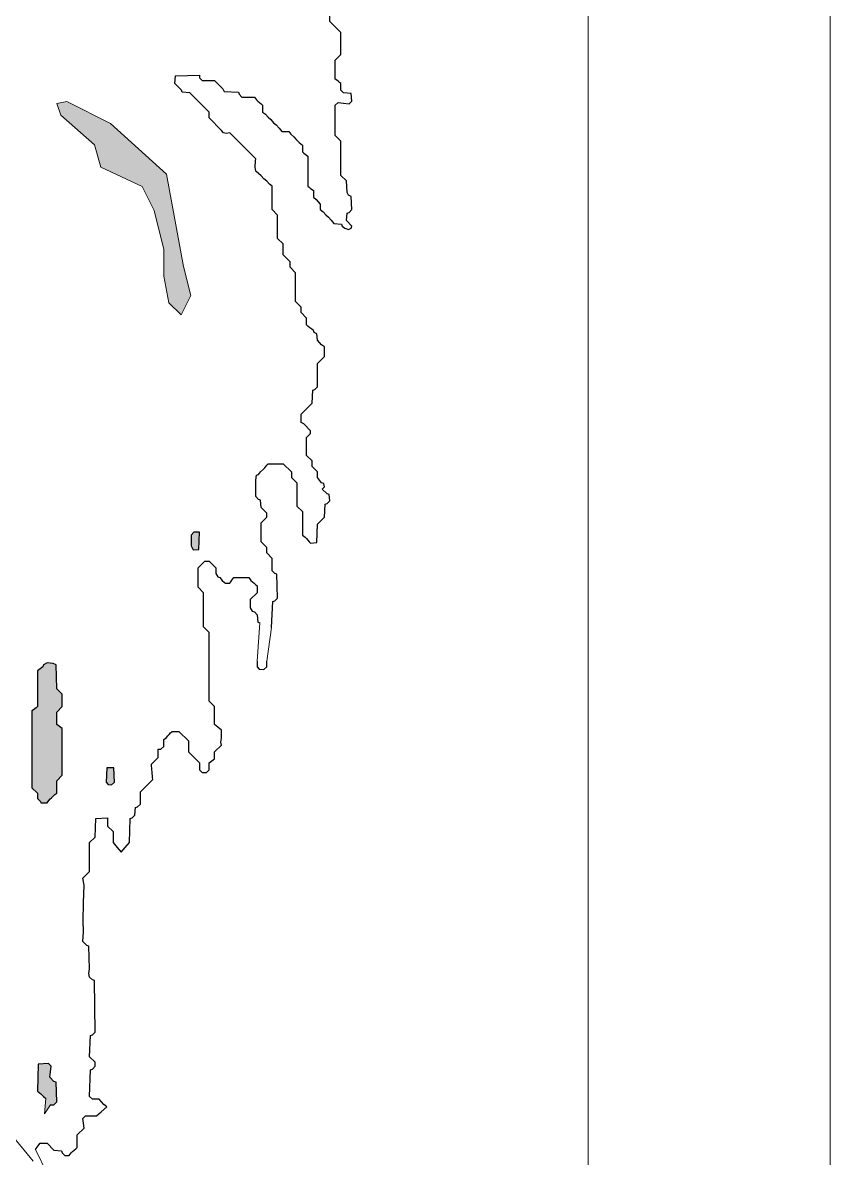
# Model space of a CAD drawing. Header units: inches. Extents: x 89 to 695, y 92 to 413.
# Drawn here: x 611.6 to 694.9, y 226.8 to 343.9 of the extents above; entities that cross this region are included whole.
import ezdxf

# ---------------------------------------------------------------- set-up
doc = ezdxf.new("R2010")
doc.units = ezdxf.units.IN
doc.header["$MEASUREMENT"] = 0
doc.layers.get('0').update_dxf_attribs({"linetype": 'CONTINUOUS'})

msp = doc.modelspace()

# ---------------------------------------------------------------- hatches: boundary and pattern name
at = {"linetype": 'Continuous', "lineweight": 0}
h = msp.add_hatch(color=0, dxfattribs=at)
h.set_gradient(color1=(255, 255, 255), one_color=1, tint=1)
h.paths.add_polyline_path([(620.62, 333.56), (616.12, 335.82), (615.06, 335.61), (615.48, 334.41), (618.97, 331.34), (619.62, 329.06), (623.88, 327.06), (625.13, 324.56), (626.13, 320.55), (626.13, 317.8), (626.63, 315.05), (627.89, 313.8), (628.89, 315.8), (628.14, 318.8), (626.38, 328.31)])
h.paths.add_polyline_path([(598.48, 324.09), (598.41, 324.87), (597.65, 324.96), (597.56, 324.59), (597.28, 324.45), (597.24, 323.71), (598.06, 323.67)])
h = msp.add_hatch(color=0, dxfattribs=at)
h.set_gradient(color1=(255, 255, 255), one_color=1, tint=1)
edge = h.paths.add_edge_path()
edge.add_line((612.51, 265.02), (613.07, 264.46))
edge.add_line((613.07, 264.46), (613.07, 263.89))
edge.add_line((613.07, 263.89), (613.41, 263.56))
edge.add_line((613.41, 263.56), (613.43, 263.47))
edge.add_line((613.43, 263.47), (614.07, 263.47))
edge.add_line((614.07, 263.47), (614.35, 263.82))
edge.add_spline(control_points=[(614.35, 263.82), (614.59, 264.03), (614.82, 264.25), (615.06, 264.46)], knot_values=[0, 0, 0, 0, 1, 1, 1, 1], degree=3, periodic=0)
edge.add_line((615.06, 264.46), (615.06, 265.73))
edge.add_line((615.06, 265.73), (615.62, 266.3))
edge.add_line((615.62, 266.3), (615.62, 271.12))
edge.add_spline(control_points=[(615.62, 271.12), (615.43, 271.26), (615.25, 271.4), (615.06, 271.54)], knot_values=[0, 0, 0, 0, 1, 1, 1, 1], degree=3, periodic=0)
edge.add_line((615.06, 271.54), (615.06, 272.82))
edge.add_line((615.06, 272.82), (615.62, 273.38))
edge.add_line((615.62, 273.38), (615.62, 274.66))
edge.add_line((615.62, 274.66), (615.06, 275.22))
edge.add_line((615.06, 275.22), (614.99, 277.7))
edge.add_line((614.99, 277.7), (614.7, 277.84))
edge.add_line((614.7, 277.84), (614.07, 277.91))
edge.add_line((614.07, 277.91), (613.71, 277.7))
edge.add_line((613.71, 277.7), (613.64, 277.49))
edge.add_spline(control_points=[(613.64, 277.49), (613.45, 277.35), (613.26, 277.21), (613.07, 277.07)], knot_values=[0, 0, 0, 0, 1, 1, 1, 1], degree=3, periodic=0)
edge.add_line((613.07, 277.07), (613.07, 273.38))
edge.add_spline(control_points=[(613.07, 273.38), (612.89, 273.24), (612.7, 273.1), (612.51, 272.96)], knot_values=[0, 0, 0, 0, 1, 1, 1, 1], degree=3, periodic=0)
edge.add_line((612.51, 272.96), (612.51, 265.02))
h.paths.add_polyline_path([(620.16, 265.59), (620.36, 265.35), (620.72, 265.31), (621.01, 265.59), (620.94, 267.08), (620.23, 267.08)])
h.paths.add_polyline_path([(628.94, 289.96), (629.13, 289.56), (629.72, 289.6), (629.8, 291.37), (629.22, 291.37), (628.94, 291.09)])
h.paths.add_polyline_path([(613.43, 233.44), (613.68, 233.15), (613.94, 232.94), (613.8, 231.36), (614.42, 232.3), (614.77, 232.3), (615.06, 232.59), (614.99, 234.64), (614.77, 234.71), (614.35, 235.14), (614.42, 235.7), (614.49, 236.27), (614.21, 236.55), (613.14, 236.48), (613.07, 233.72)])

# ---------------------------------------------------------------- linework, layer by layer
at = {"color": 0, "linetype": 'Continuous', "lineweight": 0}
for p, q in [((694.89, 105.65), (694.89, 405.69)), ((669.89, 380.69), (669.89, 170.5)), ((615.06, 335.61), (616.12, 335.82)), ((615.48, 334.41), (615.06, 335.61)), ((616.12, 335.82), (620.62, 333.56)), ((618.97, 331.34), (615.48, 334.41)), ((620.62, 333.56), (626.38, 328.31)), ((619.62, 329.06), (618.97, 331.34)), ((623.88, 327.06), (619.62, 329.06)), ((626.38, 328.31), (628.14, 318.8)), ((625.13, 324.56), (623.88, 327.06)), ((626.13, 320.55), (625.13, 324.56)), ((626.13, 317.8), (626.13, 320.55)), ((628.14, 318.8), (628.89, 315.8)), ((626.63, 315.05), (626.13, 317.8)), ((628.89, 315.8), (627.89, 313.8)), ((627.89, 313.8), (626.63, 315.05)), ((636.02, 282.02), (635.74, 278.06)), ((637.23, 281.53), (636.73, 278.06)), ((613.43, 263.47), (613.41, 263.56)), ((613.94, 232.94), (613.8, 231.36)), ((613.8, 231.36), (614.42, 232.3)), ((610.6, 228.97), (612.64, 226.5)), ((612.86, 227.7), (614.07, 225.22))]:
    msp.add_line(p, q, dxfattribs=at)
at = {"color": 0, "linetype": 'Continuous', "ltscale": 2, "flags": 128}
for points in [[(643.81, 338.12), (643.81, 340.1), (644.38, 340.67), (644.38, 342.93), (643.25, 344.07), (643.25, 345.91)], [(635.6, 329.9), (632.91, 332.59), (632.55, 332.52), (632.27, 332.59), (632.06, 332.81), (630.78, 334.15), (630.78, 334.72), (628.8, 336.7), (628.02, 336.77), (627.95, 336.99), (627.24, 337.69), (627.31, 338.47), (629.78, 338.55), (629.79, 338.26), (630.07, 337.98), (631.35, 337.98), (632.2, 337.13), (632.34, 336.84), (633.83, 336.77), (633.9, 336.56), (634.18, 336.28), (635.46, 336.28), (635.67, 335.99)], [(641.55, 326.64), (641.55, 325.94), (641.83, 325.72), (642.04, 325.48), (642.25, 325.23), (642.25, 324.66), (642.54, 324.45), (642.82, 324.13), (643.1, 323.9), (643.39, 323.57), (643.67, 323.24), (644.45, 323.17), (644.52, 322.96), (644.8, 322.75), (645.16, 322.61), (645.44, 322.75), (645.51, 322.96), (644.95, 323.53), (645.02, 324.31), (645.23, 324.38), (645.51, 324.66), (645.44, 326.01), (645.16, 326.15), (645.02, 326.43), (644.95, 327.64), (644.38, 328.2), (644.38, 331.74), (643.81, 332.31), (643.81, 335.43), (644.1, 335.71), (644.66, 335.64), (645.23, 335.57), (645.51, 335.85), (645.44, 336.63), (644.66, 336.7), (644.38, 336.99), (644.38, 337.69)], [(636.31, 335.43), (636.31, 334.72), (636.59, 334.51), (636.87, 334.19), (637.16, 333.96), (637.44, 333.63), (637.72, 333.4), (638.01, 333.07), (638.29, 332.74), (639, 332.74), (639.21, 332.45), (639.53, 332.17), (639.76, 331.89), (640.09, 331.6), (640.41, 331.32), (640.41, 330.61)], [(640.98, 330.19), (640.98, 327.07)], [(640.84, 312.76), (640.84, 313.47), (640.27, 314.04), (640.27, 314.6), (639.71, 315.17), (639.71, 318.14), (639.14, 318.71), (639.14, 319.28), (638.43, 319.99), (638.43, 321.12), (637.86, 321.69), (637.86, 324.09), (637.3, 324.66), (637.3, 327.07), (637.01, 327.28), (636.73, 327.6), (636.45, 327.83), (636.16, 328.16), (635.88, 328.39), (635.6, 328.63), (635.53, 329.05)], [(641.97, 297.04), (641.97, 297.61), (641.41, 298.17), (641.41, 298.74), (640.84, 299.3), (640.84, 301.15), (641.26, 301.57), (641.26, 301.85), (640.56, 302.56), (640.27, 302.7), (640.27, 303.55), (641.41, 304.69), (641.48, 306.03), (641.69, 306.1), (641.97, 306.39), (641.97, 308.8), (642.68, 309.5), (642.68, 310.5), (642.4, 310.71), (642.18, 310.96), (641.97, 311.2), (641.9, 311.84), (641.62, 311.98), (641.55, 312.2)], [(635.6, 296.76), (635.67, 297.25), (635.88, 297.32), (636.09, 297.61), (636.41, 297.89)], [(636.87, 298.45), (638.43, 298.45), (639.28, 297.61), (639.28, 297.04), (639.85, 296.47), (639.85, 294.06), (640.41, 293.5), (640.41, 291.09), (640.7, 290.88)], [(641.26, 290.24), (641.9, 290.31), (641.97, 292.22), (642.68, 292.93), (642.75, 294.28), (642.96, 294.35), (643.25, 294.63), (643.18, 295.27), (642.96, 295.34), (642.47, 295.83), (642.68, 296.05), (642.61, 296.4), (642.4, 296.47)], [(637.23, 281.53), (637.37, 284.22), (637.58, 284.29), (637.86, 284.57), (637.79, 287.05), (637.58, 287.12), (637.3, 287.41), (637.3, 288.68), (636.73, 289.25), (636.73, 289.81), (636.16, 290.38), (636.16, 292.36), (636.73, 292.93), (636.73, 293.36), (636.16, 293.92), (636.09, 294.7), (635.88, 294.77), (635.6, 295.06)], [(631.35, 268), (631.35, 268.71), (632.06, 269.42), (631.98, 269.7), (632.06, 270.12), (632.06, 270.97), (631.7, 271.26), (631.35, 271.54), (631.35, 273.38), (630.78, 273.95), (630.78, 281.03), (630.21, 281.6), (630.21, 285.14), (629.65, 285.71), (629.65, 287.69), (630.36, 288.4), (630.78, 288.4), (631.49, 287.69), (631.49, 287.12), (631.7, 286.77), (631.91, 286.7), (632.13, 286.41), (632.37, 286.2), (632.48, 286.13), (632.91, 286.13)], [(633.33, 286.7), (634.89, 286.7), (635.1, 286.41)], [(635.74, 285.85), (635.74, 285.14), (635.03, 284.43), (635.03, 283.58), (635.24, 283.23), (635.46, 283.16), (635.74, 282.87), (635.81, 282.09), (636.02, 282.02)], [(615.06, 271.54), (615.06, 272.82), (615.62, 273.38), (615.62, 274.66), (615.06, 275.22), (614.99, 277.7), (614.7, 277.84), (614.07, 277.91), (613.71, 277.7), (613.64, 277.49)], [(635.74, 278.06), (635.74, 277.49), (635.94, 277.25), (636.45, 277.21), (636.73, 277.49), (636.73, 278.06)], [(613.07, 277.07), (613.07, 273.38)], [(612.51, 272.96), (612.51, 265.02), (613.07, 264.46), (613.07, 263.89), (613.41, 263.56)], [(615.06, 264.46), (615.06, 265.73), (615.62, 266.3), (615.62, 271.12)], [(626.96, 270.83), (627.66, 270.83), (628.66, 269.84), (628.66, 268.71), (629.79, 267.57), (629.79, 266.87), (630.07, 266.58), (630.5, 266.58), (630.78, 266.87), (630.78, 267.57)], [(624.83, 267.43), (625.54, 268.14), (625.54, 268.99), (625.82, 268.99), (626.11, 269.27), (626.11, 269.98), (626.39, 270.19)], [(617.18, 227.91), (617.18, 229.19), (617.89, 229.89), (617.82, 230.39), (617.75, 230.89), (618.03, 231.17), (619.17, 231.17), (619.66, 231.59), (620.23, 232.09), (619.91, 232.34), (619.68, 232.6), (619.45, 232.87), (618.74, 232.87), (618.46, 233.15), (618.53, 235.91), (618.74, 235.99), (619.02, 236.27), (619.02, 236.69), (618.46, 237.26), (618.53, 239.46), (618.74, 239.53), (619.02, 239.81), (618.95, 245.12), (618.74, 245.19), (618.46, 245.48), (618.39, 245.83), (618.46, 246.33), (618.39, 248.66), (618.17, 248.73), (617.75, 249.16), (617.82, 250.15), (617.78, 251.28), (617.84, 253.13), (617.89, 254.97), (617.75, 255.68), (618.46, 256.38), (618.46, 259.36), (619.02, 259.92), (619.09, 261.84), (620.29, 261.92), (620.3, 261.06), (620.87, 260.49), (620.87, 259.36), (621.29, 258.86), (621.72, 258.37), (622.14, 258.86), (622.56, 259.36), (622.64, 261.84), (622.85, 261.91), (623.13, 262.19), (623.2, 262.97), (623.41, 263.04), (623.7, 263.32), (623.7, 264.6), (624.97, 265.87)], [(613.43, 263.47), (614.07, 263.47), (614.35, 263.82)], [(614.42, 232.3), (614.77, 232.3), (615.06, 232.59), (614.99, 234.64), (614.77, 234.71), (614.35, 235.14), (614.42, 235.7), (614.49, 236.27), (614.21, 236.55), (613.14, 236.48), (613.07, 233.72), (613.43, 233.44), (613.68, 233.15), (613.94, 232.94)], [(612.86, 227.7), (613.11, 228.02), (613.36, 228.34), (614.07, 228.34), (614.77, 227.63), (615.55, 227.56), (615.62, 227.34), (615.91, 227.06), (616.33, 227.06), (616.54, 227.34)]]:
    msp.add_lwpolyline(points, dxfattribs=at)
for points in [[(629.13, 289.56), (629.72, 289.6), (629.8, 291.37), (629.22, 291.37), (628.94, 291.09), (628.94, 289.96), (629.13, 289.56)], [(620.36, 265.35), (620.72, 265.31), (621.01, 265.59), (620.94, 267.08), (620.23, 267.08), (620.16, 265.59), (620.36, 265.35)]]:
    msp.add_lwpolyline(points, close=True, dxfattribs=at)
at = {"color": 0, "linetype": 'Continuous'}
for points in [[(644.38, 337.69), (644.19, 337.83), (644, 337.98), (643.81, 338.12)], [(635.67, 335.99), (635.88, 335.8), (636.09, 335.62), (636.31, 335.43)], [(640.41, 330.61), (640.6, 330.47), (640.79, 330.33), (640.98, 330.19)], [(635.53, 329.05), (635.55, 329.34), (635.57, 329.62), (635.6, 329.9)], [(640.98, 327.07), (641.17, 326.93), (641.36, 326.79), (641.55, 326.64)], [(641.55, 312.2), (641.31, 312.38), (641.07, 312.57), (640.84, 312.76)], [(636.41, 297.89), (636.57, 298.08), (636.72, 298.27), (636.87, 298.45)], [(635.6, 295.06), (635.6, 295.62), (635.6, 296.19), (635.6, 296.76)], [(642.4, 296.47), (642.25, 296.66), (642.11, 296.85), (641.97, 297.04)], [(640.7, 290.88), (640.89, 290.66), (641.07, 290.45), (641.26, 290.24)], [(632.91, 286.13), (633.05, 286.32), (633.19, 286.51), (633.33, 286.7)], [(635.1, 286.41), (635.31, 286.23), (635.53, 286.04), (635.74, 285.85)], [(613.64, 277.49), (613.45, 277.35), (613.26, 277.21), (613.07, 277.07)], [(613.07, 273.38), (612.89, 273.24), (612.7, 273.1), (612.51, 272.96)], [(615.62, 271.12), (615.43, 271.26), (615.25, 271.4), (615.06, 271.54)], [(626.39, 270.19), (626.58, 270.41), (626.77, 270.62), (626.96, 270.83)], [(624.97, 265.87), (624.93, 266.39), (624.88, 266.91), (624.83, 267.43)], [(630.78, 267.57), (630.97, 267.72), (631.16, 267.86), (631.35, 268)], [(614.35, 263.82), (614.59, 264.03), (614.82, 264.25), (615.06, 264.46)], [(616.54, 227.34), (616.76, 227.53), (616.97, 227.72), (617.18, 227.91)]]:
    msp.add_open_spline(points, degree=3, dxfattribs=at)

doc.saveas('drawing.dxf')
